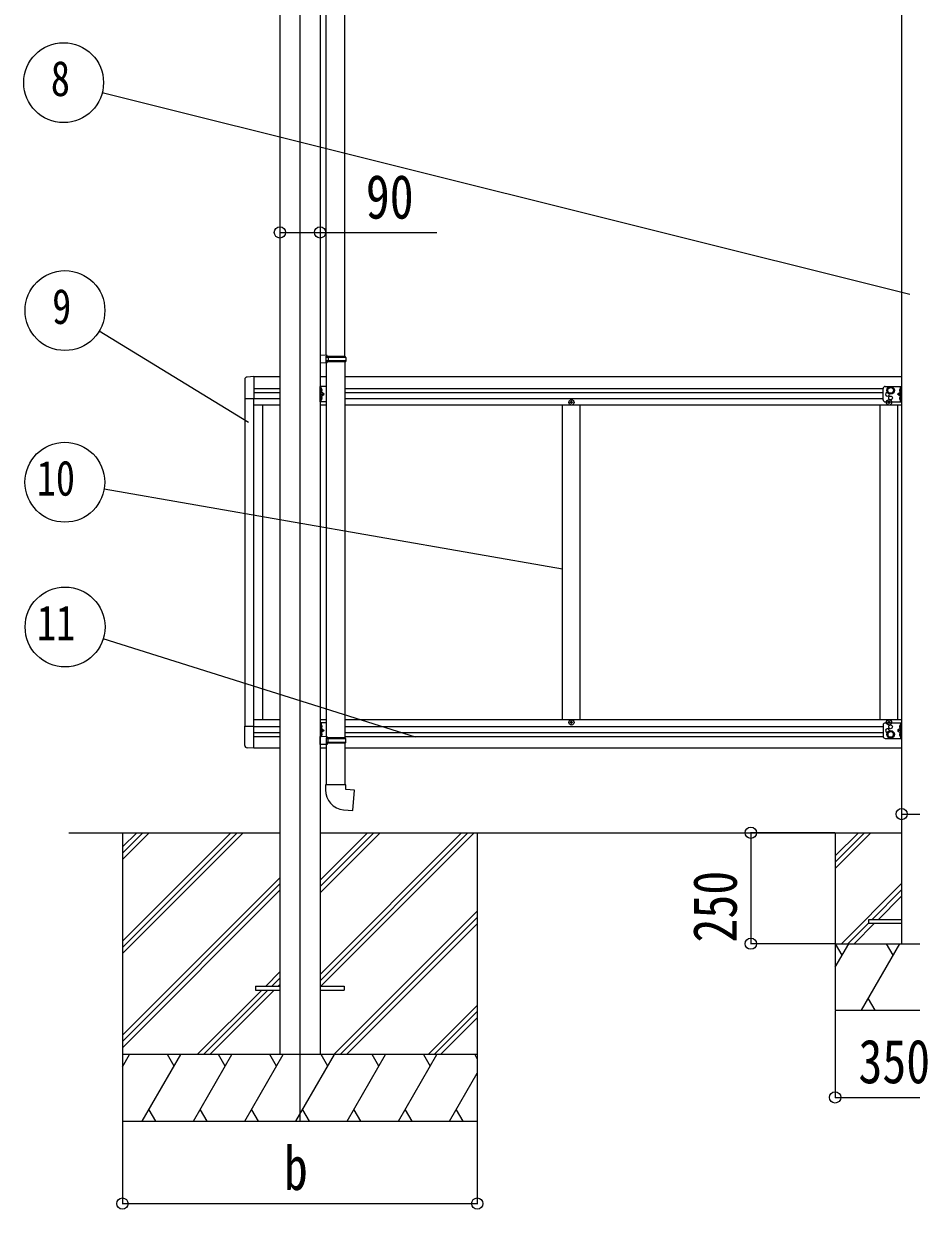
# Model space of a CAD drawing. Units: millimetres, scale not verified. Extents: x -12615 to 12615, y -8910 to 8910.
# Drawn here: x -6797 to -4796, y -6014 to -3343 of the extents above; entities that cross this region are included whole.
import ezdxf
from ezdxf.enums import TextEntityAlignment as Align

# ---------------------------------------------------------------- set-up
doc = ezdxf.new("R2010")
doc.units = ezdxf.units.MM
doc.header["$LTSCALE"] = 40
for name, color, linetype in [('0-3_YKK_12', 2, 'Continuous'), ('0-4_YKK_13', 4, 'Continuous'), ('0-5_YKK_A1', 4, 'Continuous'), ('0-6_YKK_D', 6, 'Continuous')]:
    doc.layers.add(name, color=color, linetype=linetype)
doc.styles.add('ＭＳ ゴシック', font='')
doc.styles.get('ＭＳ ゴシック').set_extended_font_data('MS Gothic')

msp = doc.modelspace()

# ---------------------------------------------------------------- linework, layer by layer
at = {"layer": '0-3_YKK_12'}
msp.add_lwpolyline([(-6174.01, -2640.91), (-6174.01, -5165.32), (-6174.01, -5565.32), (-6174.01, -5815.32)], dxfattribs=at)
at = {"layer": '0-4_YKK_13'}
for p, q in [((-6114.81, -4089.94), (-6114.81, -3247.8)), ((-6072.81, -4092.5), (-6072.81, -3245.25)), ((-6112.81, -4090), (-6128.81, -4089.53)), ((-6128.81, -4089.53), (-6128.81, -4107.47)), ((-6112.81, -4107), (-6128.81, -4107.47)), ((-6112.81, -4092), (-6114.81, -4092)), ((-6071.81, -4092.5), (-6114.81, -4092.5)), ((-6070.81, -4094.5), (-6114.81, -4094.5)), ((-6070.81, -4102.5), (-6114.81, -4102.5)), ((-6071.81, -4104.5), (-6114.81, -4104.5)), ((-6114.81, -4107.06), (-6114.81, -4949.19)), ((-6112.81, -4092), (-6112.81, -4090)), ((-6112.81, -4107), (-6112.81, -4105)), ((-6110.33, -4094.5), (-6109.9, -4092.5)), ((-6072.81, -4104.5), (-6072.81, -4951.75)), ((-6070.81, -4094.5), (-6071.81, -4092.5)), ((-6070.81, -4102.5), (-6071.81, -4104.5)), ((-6070.81, -4094.5), (-6070.81, -4102.5)), ((-6278.01, -4137.82), (-6293.29, -4138.62)), ((-6278.01, -4137.82), (-6278.01, -4187.01)), ((-6298.51, -4144.11), (-6298.51, -4187.01)), ((-6128.81, -4194.82), (-6128.81, -4159.82)), ((-6114.81, -4159.82), (-6128.81, -4159.82)), ((-6126.31, -4194.82), (-6126.31, -4159.82)), ((-6126.31, -4163.62), (-6126.02, -4163.62)), ((-6126.31, -4163.62), (-6126.31, -4173.02)), ((-6124.2, -4166.17), (-6126.21, -4167.17)), ((-6126.02, -4163.62), (-6126.02, -4173.02)), ((-4859.51, -4189.82), (-4859.51, -4164.82)), ((-4854.51, -4159.82), (-4817.51, -4159.82)), ((-4822.11, -4166.17), (-4820.1, -4167.17)), ((-4820.01, -4163.62), (-4820.29, -4163.62)), ((-4820.29, -4163.62), (-4820.29, -4173.02)), ((-4820.01, -4194.82), (-4820.01, -4159.82)), ((-4820.01, -4163.62), (-4820.01, -4173.02)), ((-4817.51, -4194.82), (-4817.51, -4159.82)), ((-6298.51, -4187.01), (-6278.01, -4187.01)), ((-6126.28, -4167.17), (-6126.89, -4168.32)), ((-6126.28, -4169.46), (-6126.89, -4168.32)), ((-6126.28, -4185.17), (-6126.89, -4186.32)), ((-6126.28, -4187.46), (-6126.89, -4186.32)), ((-6126.02, -4173.02), (-6126.31, -4173.02)), ((-6126.31, -4177.32), (-6119.31, -4177.32)), ((-6126.02, -4181.62), (-6126.31, -4181.62)), ((-6126.31, -4191.02), (-6126.31, -4181.62)), ((-6126.31, -4191.02), (-6126.02, -4191.02)), ((-6124.2, -4170.47), (-6126.21, -4169.46)), ((-6124.2, -4184.17), (-6126.21, -4185.17)), ((-6124.2, -4188.47), (-6126.21, -4187.46)), ((-6126.02, -4191.02), (-6126.02, -4181.62)), ((-4820.01, -4177.32), (-4827.01, -4177.32)), ((-4822.11, -4170.47), (-4820.1, -4169.46)), ((-4822.11, -4184.17), (-4820.1, -4185.17)), ((-4822.11, -4188.47), (-4820.1, -4187.46)), ((-4820.29, -4173.02), (-4820.01, -4173.02)), ((-4820.29, -4181.62), (-4820.01, -4181.62)), ((-4820.29, -4191.02), (-4820.29, -4181.62)), ((-4820.01, -4191.02), (-4820.29, -4191.02)), ((-4820.03, -4167.17), (-4819.42, -4168.32)), ((-4820.03, -4169.46), (-4819.42, -4168.32)), ((-4820.03, -4185.17), (-4819.42, -4186.32)), ((-4820.03, -4187.46), (-4819.42, -4186.32)), ((-4820.01, -4191.02), (-4820.01, -4181.62)), ((-6114.81, -4194.82), (-6128.81, -4194.82)), ((-5563.51, -4196.32), (-5564.51, -4196.32)), ((-4854.51, -4194.82), (-4817.51, -4194.82)), ((-4847.51, -4196.32), (-4848.51, -4196.32)), ((-6298.51, -4968.53), (-6298.51, -4925.63)), ((-6298.51, -4925.63), (-6278.01, -4925.63)), ((-6278.01, -4974.82), (-6278.01, -4925.63)), ((-6128.81, -4917.82), (-6128.81, -4952.82)), ((-6114.81, -4917.82), (-6128.81, -4917.82)), ((-6126.28, -4925.17), (-6126.89, -4926.32)), ((-6126.28, -4927.46), (-6126.89, -4926.32)), ((-6126.31, -4917.82), (-6126.31, -4948.85)), ((-6126.31, -4921.62), (-6126.02, -4921.62)), ((-6126.31, -4921.62), (-6126.31, -4931.02)), ((-6126.02, -4931.02), (-6126.31, -4931.02)), ((-6126.31, -4935.32), (-6119.31, -4935.32)), ((-6126.02, -4939.62), (-6126.31, -4939.62)), ((-6126.31, -4949.02), (-6126.31, -4939.62)), ((-6124.2, -4924.17), (-6126.21, -4925.17)), ((-6124.2, -4928.47), (-6126.21, -4927.46)), ((-6126.02, -4921.62), (-6126.02, -4931.02)), ((-6126.02, -4949.02), (-6126.02, -4939.62)), ((-5563.51, -4916.32), (-5564.51, -4916.32)), ((-4859.51, -4922.82), (-4859.51, -4947.82)), ((-4854.51, -4917.82), (-4817.51, -4917.82)), ((-4847.51, -4916.32), (-4848.51, -4916.32)), ((-4820.01, -4935.32), (-4827.01, -4935.32)), ((-4822.11, -4924.17), (-4820.1, -4925.17)), ((-4822.11, -4928.47), (-4820.1, -4927.46)), ((-4820.01, -4921.62), (-4820.29, -4921.62)), ((-4820.29, -4921.62), (-4820.29, -4931.02)), ((-4820.29, -4931.02), (-4820.01, -4931.02)), ((-4820.29, -4939.62), (-4820.01, -4939.62)), ((-4820.29, -4949.02), (-4820.29, -4939.62)), ((-4820.03, -4925.17), (-4819.42, -4926.32)), ((-4820.03, -4927.46), (-4819.42, -4926.32)), ((-4820.01, -4917.82), (-4820.01, -4952.82)), ((-4820.01, -4921.62), (-4820.01, -4931.02)), ((-4820.01, -4949.02), (-4820.01, -4939.62)), ((-4817.51, -4917.82), (-4817.51, -4952.82)), ((-6112.81, -4949.25), (-6128.81, -4948.78)), ((-6128.81, -4966.72), (-6128.81, -4948.78)), ((-6112.81, -4966.25), (-6128.81, -4966.72)), ((-6126.28, -4943.17), (-6126.89, -4944.32)), ((-6126.28, -4945.46), (-6126.89, -4944.32)), ((-6126.31, -4949.02), (-6126.02, -4949.02)), ((-6124.2, -4942.17), (-6126.21, -4943.17)), ((-6124.2, -4946.47), (-6126.21, -4945.46)), ((-6071.81, -4951.75), (-6114.81, -4951.75)), ((-6070.81, -4953.75), (-6114.81, -4953.75)), ((-6070.81, -4961.75), (-6114.81, -4961.75)), ((-6071.81, -4963.75), (-6114.81, -4963.75)), ((-6112.81, -4964.25), (-6114.81, -4964.25)), ((-6114.81, -4966.31), (-6114.81, -5057.75)), ((-6112.81, -4949.25), (-6112.81, -4951.25)), ((-6112.81, -4964.25), (-6112.81, -4966.25)), ((-6110.33, -4961.75), (-6109.9, -4963.75)), ((-6072.81, -4963.75), (-6072.81, -5057.75)), ((-6070.81, -4953.75), (-6071.81, -4951.75)), ((-6070.81, -4961.75), (-6071.81, -4963.75)), ((-6070.81, -4961.75), (-6070.81, -4953.75)), ((-4854.51, -4952.82), (-4817.51, -4952.82)), ((-4822.11, -4942.17), (-4820.1, -4943.17)), ((-4822.11, -4946.47), (-4820.1, -4945.46)), ((-4820.01, -4949.02), (-4820.29, -4949.02)), ((-4820.03, -4943.17), (-4819.42, -4944.32)), ((-4820.03, -4945.46), (-4819.42, -4944.32)), ((-6278.01, -4974.82), (-6293.29, -4974.02)), ((-6070.81, -5057.75), (-6116.81, -5057.75)), ((-6116.81, -5057.75), (-6116.81, -5068.67)), ((-6070.81, -5067.75), (-6070.81, -5057.75)), ((-4817.51, -5361.32), (-4892.51, -5361.32)), ((-6274.01, -5510.82), (-6274.01, -5519.82)), ((-6274.01, -5510.82), (-6219.21, -5510.82)), ((-6274.01, -5519.82), (-6219.21, -5519.82)), ((-6128.81, -5510.82), (-6074.01, -5510.82)), ((-6128.81, -5519.82), (-6074.01, -5519.82)), ((-6074.01, -5510.82), (-6074.01, -5519.82))]:
    msp.add_line(p, q, dxfattribs=at)
for points in [[(-6112.81, -4105), (-6114.81, -4105), (-6114.81, -4092)], [(-6110.33, -4094.5), (-6110.33, -4102.5), (-6109.9, -4104.5)], [(-6125.71, -4181.89), (-6119.31, -4177.32), (-6125.71, -4172.75)], [(-5562.51, -4194.32), (-5562.51, -4193.32), (-5561.51, -4193.32), (-5561.51, -4194.32)], [(-4846.51, -4194.32), (-4846.51, -4193.32), (-4845.51, -4193.32), (-4845.51, -4194.32)], [(-4820.6, -4181.89), (-4827.01, -4177.32), (-4820.6, -4172.75)], [(-5564.51, -4196.32), (-5564.51, -4195.32), (-5563.51, -4195.32)], [(-5561.51, -4197.32), (-5561.51, -4198.32), (-5562.51, -4198.32), (-5562.51, -4197.32)], [(-5560.51, -4195.32), (-5559.51, -4195.32), (-5559.51, -4196.32), (-5560.51, -4196.32)], [(-4848.51, -4196.32), (-4848.51, -4195.32), (-4847.51, -4195.32)], [(-4845.51, -4197.32), (-4845.51, -4198.32), (-4846.51, -4198.32), (-4846.51, -4197.32)], [(-4844.51, -4195.32), (-4843.51, -4195.32), (-4843.51, -4196.32), (-4844.51, -4196.32)], [(-5561.51, -4915.32), (-5561.51, -4914.32), (-5562.51, -4914.32), (-5562.51, -4915.32)], [(-4845.51, -4915.32), (-4845.51, -4914.32), (-4846.51, -4914.32), (-4846.51, -4915.32)], [(-6125.71, -4930.75), (-6119.31, -4935.32), (-6125.71, -4939.89)], [(-5564.51, -4916.32), (-5564.51, -4917.32), (-5563.51, -4917.32)], [(-5562.51, -4918.32), (-5562.51, -4919.32), (-5561.51, -4919.32), (-5561.51, -4918.32)], [(-5560.51, -4917.32), (-5559.51, -4917.32), (-5559.51, -4916.32), (-5560.51, -4916.32)], [(-4848.51, -4916.32), (-4848.51, -4917.32), (-4847.51, -4917.32)], [(-4846.51, -4918.32), (-4846.51, -4919.32), (-4845.51, -4919.32), (-4845.51, -4918.32)], [(-4844.51, -4917.32), (-4843.51, -4917.32), (-4843.51, -4916.32), (-4844.51, -4916.32)], [(-4820.6, -4930.75), (-4827.01, -4935.32), (-4820.6, -4939.89)], [(-6112.81, -4951.25), (-6114.81, -4951.25), (-6114.81, -4964.25)], [(-6110.33, -4961.75), (-6110.33, -4953.75), (-6109.9, -4951.75)], [(-6075.73, -5113.5), (-6054.89, -5115.32), (-6050.88, -5069.49), (-6070.81, -5067.75)], [(-4892.51, -5361.32), (-4892.51, -5369.32), (-4817.51, -5369.32)]]:
    msp.add_lwpolyline(points, dxfattribs=at)
for points in [[(-4842.51, -4161.31), (-4836.01, -4165.07), (-4836.01, -4172.57), (-4842.51, -4176.32), (-4849.01, -4172.57), (-4849.01, -4165.07)], [(-4842.51, -4951.32), (-4836.01, -4947.57), (-4836.01, -4940.07), (-4842.51, -4936.31), (-4849.01, -4940.07), (-4849.01, -4947.57)]]:
    msp.add_lwpolyline(points, close=True, dxfattribs=at)
for centre, radius in [((-4842.51, -4168.82), 8.5), ((-4842.51, -4168.82), 7.5), ((-4842.51, -4168.82), 6.5), ((-5562.01, -4195.82), 5.9), ((-4846.01, -4195.82), 5.9), ((-4842.51, -4185.82), 4.25), ((-5562.01, -4916.82), 5.9), ((-4846.01, -4916.82), 5.9), ((-4842.51, -4943.82), 8.5), ((-4842.51, -4943.82), 7.5), ((-4842.51, -4943.82), 6.5), ((-4842.51, -4926.82), 4.25)]:
    msp.add_circle(centre, radius, dxfattribs=at)
for centre, radius, start, end in [((-6293.01, -4144.11), 5.5, 93, 180), ((-6129.91, -4168.32), 6.1, 309.60193, 50.39807), ((-4854.51, -4164.82), 5, 90, 180), ((-4816.41, -4168.32), 6.1, 129.60193, 230.39807), ((-6129.91, -4186.32), 6.1, 309.60193, 50.39807), ((-4854.51, -4189.82), 5, 180, 270), ((-4849.51, -4177.32), 4.25, 94.76077, 6.29431), ((-4816.41, -4186.32), 6.1, 129.60193, 230.39807), ((-5563.51, -4194.32), 1, 270, 0), ((-5563.51, -4197.32), 1, 0, 90), ((-5560.51, -4194.32), 1, 180, 270), ((-5560.51, -4197.32), 1, 90, 180), ((-4847.51, -4194.32), 1, 270, 0), ((-4847.51, -4197.32), 1, 0, 90), ((-4844.51, -4194.32), 1, 180, 270), ((-4844.51, -4197.32), 1, 90, 180), ((-6129.91, -4926.32), 6.1, 309.60193, 50.39807), ((-6129.91, -4944.32), 6.1, 309.60193, 50.39807), ((-5563.51, -4915.32), 1, 270, 0), ((-5563.51, -4918.32), 1, 0, 90), ((-5560.51, -4915.32), 1, 180, 270), ((-5560.51, -4918.32), 1, 90, 180), ((-4854.51, -4922.82), 5, 90, 180), ((-4849.51, -4935.32), 4.25, 353.70569, 265.23923), ((-4847.51, -4915.32), 1, 270, 0), ((-4847.51, -4918.32), 1, 0, 90), ((-4844.51, -4915.32), 1, 180, 270), ((-4844.51, -4918.32), 1, 90, 180), ((-4816.41, -4926.32), 6.1, 129.60193, 230.39807), ((-4816.41, -4944.32), 6.1, 129.60193, 230.39807), ((-4854.51, -4947.82), 5, 180, 270), ((-6293.01, -4968.53), 5.5, 180, 267), ((-6071.81, -5068.67), 45, 180, 265)]:
    msp.add_arc(centre, radius, start, end, dxfattribs=at)
at = {"layer": '0-5_YKK_A1'}
for p, q in [((-6219.21, -3036.32), (-6219.21, -5665.32)), ((-6128.81, -3036.32), (-6128.81, -5665.32)), ((-4817.51, -3052.32), (-4817.51, -5415.32)), ((-6219.21, -4138.32), (-6278.01, -4138.32)), ((-6114.81, -4138.32), (-6128.81, -4138.32)), ((-4817.51, -4138.32), (-6072.81, -4138.32)), ((-6278.01, -4164.32), (-6219.21, -4164.32)), ((-6072.81, -4164.32), (-4859.48, -4164.32)), ((-6298.01, -4187.01), (-6298.01, -4925.62)), ((-6278.01, -4173.32), (-6219.21, -4173.32)), ((-6278.01, -4186.82), (-6219.21, -4186.82)), ((-6278.01, -4925.63), (-6278.01, -4186.82)), ((-6072.81, -4173.32), (-4859.51, -4173.32)), ((-6072.81, -4186.82), (-4859.51, -4186.82)), ((-6219.21, -4202.32), (-6278.01, -4202.32)), ((-6258.01, -4910.32), (-6258.01, -4202.32)), ((-6114.81, -4202.32), (-6128.81, -4202.32)), ((-4817.51, -4202.32), (-6072.81, -4202.32)), ((-5582.01, -4910.32), (-5582.01, -4202.32)), ((-5542.01, -4910.32), (-5542.01, -4202.32)), ((-4866.01, -4910.32), (-4866.01, -4202.32)), ((-4826.01, -4910.32), (-4826.01, -4202.32)), ((-6278.01, -4910.32), (-6219.21, -4910.32)), ((-6128.81, -4910.32), (-6114.81, -4910.32)), ((-6072.81, -4910.32), (-4817.51, -4910.32)), ((-6278.01, -4925.82), (-6219.21, -4925.82)), ((-6278.01, -4939.32), (-6219.21, -4939.32)), ((-6072.81, -4925.82), (-4859.51, -4925.82)), ((-6072.81, -4939.32), (-4859.51, -4939.32)), ((-6278.01, -4948.32), (-6219.21, -4948.32)), ((-6072.81, -4948.32), (-4859.48, -4948.32)), ((-6278.01, -4974.32), (-6219.21, -4974.32)), ((-6128.81, -4974.32), (-6114.81, -4974.32)), ((-6072.81, -4974.32), (-4817.51, -4974.32)), ((-6695.04, -5165.32), (-6219.21, -5165.32)), ((-6574.21, -5165.32), (-6574.21, -5815.32)), ((-6574.21, -5409.49), (-6330.03, -5165.32)), ((-6574.21, -5423.64), (-6315.89, -5165.32)), ((-6574.21, -5437.78), (-6301.74, -5165.32)), ((-6574.21, -5225.65), (-6513.88, -5165.32)), ((-6574.21, -5211.51), (-6528.02, -5165.32)), ((-6574.21, -5197.36), (-6542.16, -5165.32)), ((-6128.81, -5165.32), (-4817.51, -5165.32)), ((-6128.81, -5512.88), (-5781.24, -5165.32)), ((-6128.81, -5484.59), (-5809.53, -5165.32)), ((-6128.81, -5498.74), (-5795.39, -5165.32)), ((-6128.81, -5300.75), (-5993.38, -5165.32)), ((-6128.81, -5286.61), (-6007.52, -5165.32)), ((-6128.81, -5272.46), (-6021.66, -5165.32)), ((-5774.21, -5165.32), (-5774.21, -5815.32)), ((-4967.51, -5165.32), (-4967.51, -5565.32)), ((-4967.51, -5217.67), (-4915.16, -5165.32)), ((-4967.51, -5231.81), (-4901.02, -5165.32)), ((-4967.51, -5245.95), (-4886.87, -5165.32)), ((-6574.21, -5621.63), (-6219.21, -5266.63)), ((-6574.21, -5635.77), (-6219.21, -5280.77)), ((-4953.03, -5415.32), (-4817.51, -5279.8)), ((-6574.21, -5649.91), (-6219.21, -5294.91)), ((-4884.89, -5361.32), (-4817.51, -5293.94)), ((-4870.74, -5361.32), (-4817.51, -5308.08)), ((-6097.4, -5665.32), (-5774.21, -5342.13)), ((-6083.26, -5665.32), (-5774.21, -5356.27)), ((-4938.89, -5415.32), (-4892.51, -5368.94)), ((-6069.11, -5665.32), (-5774.21, -5370.41)), ((-4924.74, -5415.32), (-4878.74, -5369.32)), ((-4967.51, -5415.32), (-4617.51, -5415.32)), ((-4967.51, -5468.43), (-4936.84, -5415.32)), ((-4951.84, -5441.3), (-4966.84, -5415.32)), ((-4907.97, -5565.32), (-4821.37, -5415.32)), ((-4836.37, -5441.3), (-4851.37, -5415.32)), ((-6251.26, -5510.82), (-6219.21, -5478.76)), ((-6237.12, -5510.82), (-6219.21, -5492.9)), ((-6405.77, -5665.32), (-6260.26, -5519.82)), ((-6391.62, -5665.32), (-6246.12, -5519.82)), ((-6377.48, -5665.32), (-6231.98, -5519.82)), ((-6222.98, -5510.82), (-6219.21, -5507.04)), ((-5885.27, -5665.32), (-5774.21, -5554.26)), ((-4892.97, -5539.34), (-4877.98, -5565.32)), ((-5871.12, -5665.32), (-5774.21, -5568.4)), ((-5856.98, -5665.32), (-5774.21, -5582.54)), ((-4967.51, -5565.32), (-4617.51, -5565.32)), ((-5774.21, -5665.32), (-6574.21, -5665.32)), ((-6574.21, -5692.82), (-6558.33, -5665.32)), ((-6529.46, -5815.32), (-6442.86, -5665.32)), ((-6457.86, -5691.3), (-6472.86, -5665.32)), ((-6413.99, -5815.32), (-6327.39, -5665.32)), ((-6342.39, -5691.3), (-6357.39, -5665.32)), ((-6298.52, -5815.32), (-6211.92, -5665.32)), ((-6226.92, -5691.3), (-6241.92, -5665.32)), ((-6183.05, -5815.32), (-6096.45, -5665.32)), ((-6111.45, -5691.3), (-6126.45, -5665.32)), ((-6067.58, -5815.32), (-5980.98, -5665.32)), ((-5995.98, -5691.3), (-6010.98, -5665.32)), ((-5952.11, -5815.32), (-5865.51, -5665.32)), ((-5895.51, -5665.32), (-5880.51, -5691.3)), ((-5780.04, -5665.32), (-5774.21, -5675.42)), ((-5836.64, -5815.32), (-5774.21, -5707.18)), ((-6514.46, -5789.34), (-6499.46, -5815.32)), ((-6398.99, -5789.34), (-6383.99, -5815.32)), ((-6283.52, -5789.34), (-6268.52, -5815.32)), ((-6168.05, -5789.34), (-6153.05, -5815.32)), ((-6052.58, -5789.34), (-6037.58, -5815.32)), ((-5937.11, -5789.34), (-5922.11, -5815.32)), ((-5821.64, -5789.34), (-5806.64, -5815.32)), ((-6574.21, -5815.32), (-5774.21, -5815.32))]:
    msp.add_line(p, q, dxfattribs=at)
at = {"layer": '0-6_YKK_D'}
for p, q in [((-4799.06, -3952.35), (-6619.75, -3497.95)), ((-6290.06, -4241.06), (-6627.02, -4035.68)), ((-5582.01, -4571.59), (-6615.37, -4391.13)), ((-5913.31, -4950.26), (-6617.68, -4728.83)), ((-4817.51, -5084.15), (-4817.51, -5124.39)), ((-4968.51, -5165.32), (-5158.48, -5165.32)), ((-5157.48, -5165.32), (-5157.48, -5415.32)), ((-4968.51, -5415.32), (-5158.48, -5415.32)), ((-4967.51, -5566.32), (-4967.51, -5762.59)), ((-4967.51, -5761.59), (-4617.51, -5761.59)), ((-6574.21, -5815.32), (-6574.21, -6002.03)), ((-5774.21, -5801.1), (-5774.21, -6002.03)), ((-6574.21, -6001.03), (-5774.21, -6001.03))]:
    msp.add_line(p, q, dxfattribs=at)
for points in [[(-6219.21, -3812.79), (-6128.81, -3812.79), (-5865.81, -3812.79)], [(-4817.51, -5123.39), (-4767.51, -5123.39), (-4554.11, -5123.39)]]:
    msp.add_lwpolyline(points, dxfattribs=at)
for centre, radius in [((-6706.85, -3475.31), 90), ((-6219.21, -3812.79), 12.75), ((-6128.81, -3812.79), 12.75), ((-6703.87, -3988.84), 90), ((-6704.03, -4375.65), 90), ((-6703.54, -4701.84), 90), ((-4817.51, -5123.39), 12.75), ((-5157.48, -5165.32), 12.75), ((-5157.48, -5415.32), 12.75), ((-4967.51, -5761.59), 12.75), ((-6574.21, -6001.03), 12.75), ((-5774.21, -6001.03), 12.75)]:
    msp.add_circle(centre, radius, dxfattribs=at)

# ---------------------------------------------------------------- texts
at = {"layer": '0-6_YKK_D', "style": 'ＭＳ ゴシック', "width": 0.8}
for s, height, p in [('8', 79.18, (-6735.65, -3529.31)), ('90', 98.97, (-6025.51, -3811.49)), ('9', 79.18, (-6732.67, -4042.84)), ('10', 79.18, (-6767.39, -4429.65)), ('11', 79.18, (-6766.9, -4755.84)), ('350', 98.97, (-4914.91, -5759.59)), ('b', 98.97, (-6210.21, -5999.73))]:
    msp.add_text(s, height=height, dxfattribs=at).set_placement(p, align=Align.BOTTOM_LEFT)
msp.add_text('250', height=98.97, rotation=90, dxfattribs=at).set_placement((-5159.48, -5412.72), align=Align.BOTTOM_LEFT)

doc.saveas('drawing.dxf')
